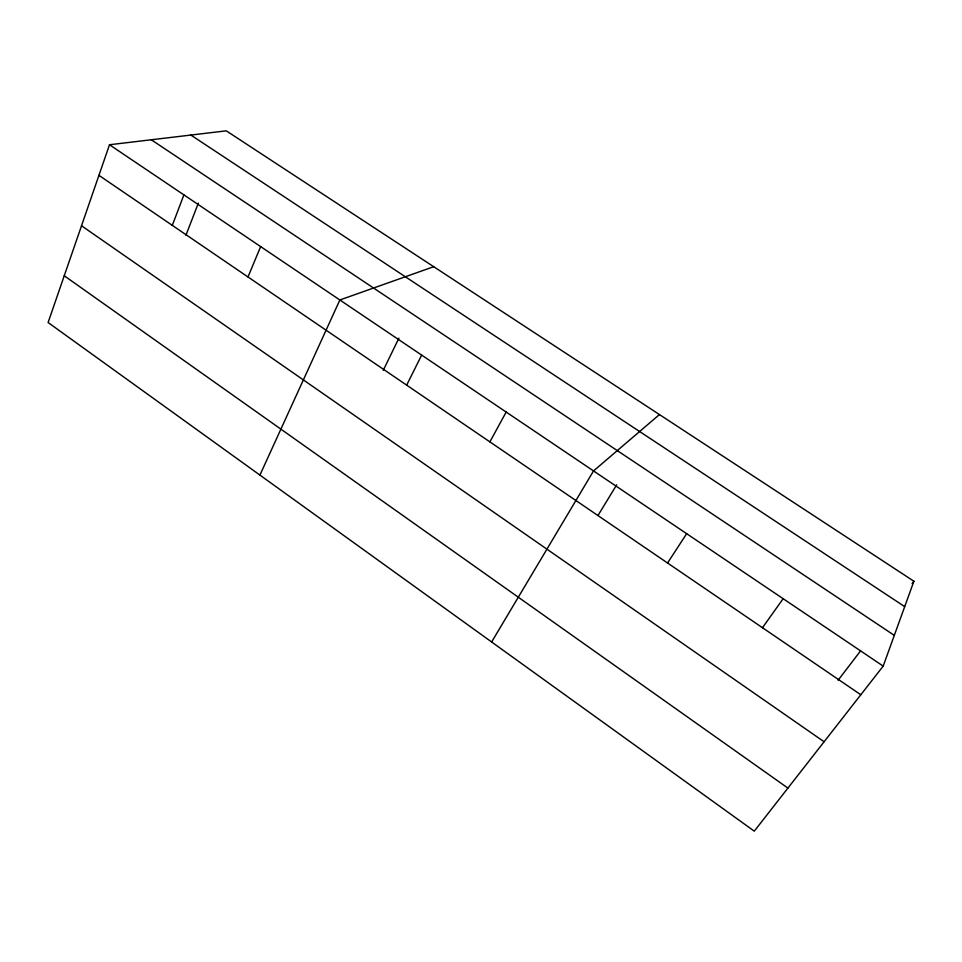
<?xml version="1.0" encoding="UTF-8"?>
<svg xmlns="http://www.w3.org/2000/svg" width="962" height="962" viewBox="0 0 962 962"><rect width="100%" height="100%" fill="white"/><g stroke="black" fill="none" stroke-linecap="round" stroke-linejoin="round"><path stroke-width="1.44" d="M109.5 144.745L48.1 322.523L754.28 831.156L883.188 666.113L913.9 581.228L226.286 130.844L109.5 144.745L883.188 666.113M172.318 225.361L183.898 194.877M185.919 235.293L198.376 203.078M247.992 276.96L260.654 246.597M259.92 475.096L339.863 299.976L433.706 266.702M383.237 370.346L398.917 338.155M406.661 385.137L421.657 355.098M489.898 441.883L506.168 412.049M491.63 641.979L593.53 470.923L659.451 414.562M598.003 515.488L616.678 484.824M667.556 562.998L686.664 533.682M762.469 627.705L783.164 598.701M838.118 680.23L860.581 650.877M912.096 583.573L913.9 581.228M190.861 135.065L904.701 606.637M151.287 139.767L894.311 635.377M98.93 175.337L860.81 694.756M81.517 225.757L824.097 741.762M64.25 275.769L787.914 788.082"/></g></svg>
